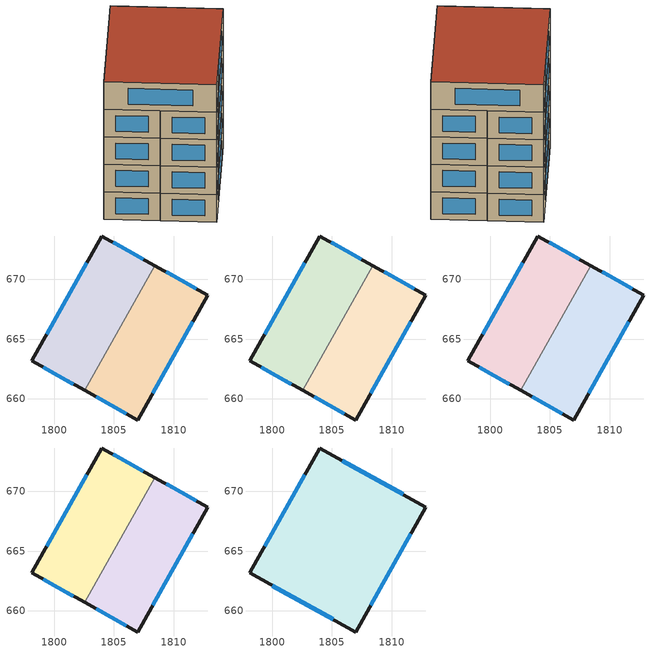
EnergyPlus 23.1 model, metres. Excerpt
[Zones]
de4753ca7baafdb6_F0_dwelling_0
 floor ground (EU_floor_Construction): 1812.87,668.7 1807.01,658.24 1802.57,660.71 1808.43,671.17 z0
 wall outside (EU_wall_Construction): 1802.57,660.71 1807.01,658.24 1812.87,668.7 1808.43,671.17 z0:3
 wall to de4753ca7baafdb6_F0_dwelling_1 (EU_wall_Construction): 1808.43,671.17 1802.57,660.71 z0:3
 window (EU_Window_Construction): 1811.92,669.23 1809.38,670.64 / 1808.27,660.48 1811.61,666.46 / 1803.52,660.18 1806.06,658.77 z0.64:2.36
de4753ca7baafdb6_F0_dwelling_1
 floor ground (EU_floor_Construction): 1808.43,671.17 1802.57,660.71 1798.13,663.18 1803.99,673.64 z0
 wall outside (EU_wall_Construction): 1808.43,671.17 1803.99,673.64 1798.13,663.18 1802.57,660.71 z0:3
 window (EU_Window_Construction): 1799.08,662.65 1801.62,661.24 / 1802.73,671.4 1799.38,665.42 / 1807.48,671.7 1804.94,673.11 z0.64:2.36
de4753ca7baafdb6_F1_dwelling_0
 floor to de4753ca7baafdb6_F0_dwelling_0 (EU_floor_Construction): 1812.87,668.7 1807.01,658.24 1802.57,660.71 1808.43,671.17 z3
 wall outside (EU_wall_Construction): 1802.57,660.71 1807.01,658.24 1812.87,668.7 1808.43,671.17 z3:6
 wall to de4753ca7baafdb6_F1_dwelling_1 (EU_wall_Construction): 1808.43,671.17 1802.57,660.71 z3:6
 window (EU_Window_Construction): 1811.92,669.23 1809.38,670.64 / 1808.27,660.48 1811.61,666.46 / 1803.52,660.18 1806.06,658.77 z3.64:5.36
de4753ca7baafdb6_F1_dwelling_1
 floor to de4753ca7baafdb6_F0_dwelling_1 (EU_floor_Construction): 1808.43,671.17 1802.57,660.71 1798.13,663.18 1803.99,673.64 z3
 wall outside (EU_wall_Construction): 1808.43,671.17 1803.99,673.64 1798.13,663.18 1802.57,660.71 z3:6
 window (EU_Window_Construction): 1799.08,662.65 1801.62,661.24 / 1802.73,671.4 1799.38,665.42 / 1807.48,671.7 1804.94,673.11 z3.64:5.36
de4753ca7baafdb6_F2_dwelling_0
 floor to de4753ca7baafdb6_F1_dwelling_0 (EU_floor_Construction): 1812.87,668.7 1807.01,658.24 1802.57,660.71 1808.43,671.17 z6
 wall outside (EU_wall_Construction): 1802.57,660.71 1807.01,658.24 1812.87,668.7 1808.43,671.17 z6:9
 wall to de4753ca7baafdb6_F2_dwelling_1 (EU_wall_Construction): 1808.43,671.17 1802.57,660.71 z6:9
 window (EU_Window_Construction): 1811.92,669.23 1809.38,670.64 / 1808.27,660.48 1811.61,666.46 / 1803.52,660.18 1806.06,658.77 z6.64:8.36
de4753ca7baafdb6_F2_dwelling_1
 floor to de4753ca7baafdb6_F1_dwelling_1 (EU_floor_Construction): 1808.43,671.17 1802.57,660.71 1798.13,663.18 1803.99,673.64 z6
 wall outside (EU_wall_Construction): 1808.43,671.17 1803.99,673.64 1798.13,663.18 1802.57,660.71 z6:9
 window (EU_Window_Construction): 1799.08,662.65 1801.62,661.24 / 1802.73,671.4 1799.38,665.42 / 1807.48,671.7 1804.94,673.11 z6.64:8.36
de4753ca7baafdb6_F3_dwelling_0
 floor to de4753ca7baafdb6_F2_dwelling_0 (EU_floor_Construction): 1812.87,668.7 1807.01,658.24 1802.57,660.71 1808.43,671.17 z9
 wall outside (EU_wall_Construction): 1802.57,660.71 1807.01,658.24 1812.87,668.7 1808.43,671.17 z9:12
 wall to de4753ca7baafdb6_F3_dwelling_1 (EU_wall_Construction): 1808.43,671.17 1802.57,660.71 z9:12
 window (EU_Window_Construction): 1811.92,669.23 1809.38,670.64 / 1808.27,660.48 1811.61,666.46 / 1803.52,660.18 1806.06,658.77 z9.64:11.36
de4753ca7baafdb6_F3_dwelling_1
 floor to de4753ca7baafdb6_F2_dwelling_1 (EU_floor_Construction): 1808.43,671.17 1802.57,660.71 1798.13,663.18 1803.99,673.64 z9
 wall outside (EU_wall_Construction): 1808.43,671.17 1803.99,673.64 1798.13,663.18 1802.57,660.71 z9:12
 window (EU_Window_Construction): 1799.08,662.65 1801.62,661.24 / 1802.73,671.4 1799.38,665.42 / 1807.48,671.7 1804.94,673.11 z9.64:11.36
de4753ca7baafdb6_F4_dwelling_0
 floor to de4753ca7baafdb6_F3_dwelling_0 (EU_floor_Construction): 1812.87,668.7 1807.01,658.24 1802.57,660.71 1808.43,671.17 z12
 floor to de4753ca7baafdb6_F3_dwelling_1 (EU_floor_Construction): 1808.43,671.17 1802.57,660.71 1798.13,663.18 1803.99,673.64 z12
 wall outside (EU_wall_Construction): 1812.87,668.7 1803.99,673.64 1798.13,663.18 1807.01,658.24 1812.87,668.7 z12:15
 window (EU_Window_Construction): 1810.97,669.75 1805.89,672.58 / 1808.27,660.48 1811.61,666.46 / 1800.03,662.12 1805.11,659.29 / 1802.73,671.4 1799.38,665.42 z12.64:14.36
 roof outside (EU_roof_Construction): 1807.01,658.24 1812.87,668.7 1803.99,673.64 1798.13,663.18 z15
[Building]
EU S2 Campaign: North Axis=0; Terrain=City; Solar Distribution=FullExterior
[Site:Location]
Yerevan-Zvartnots.Intl.AP: Latitude=40.15; Longitude=44.383; Time Zone=4; Elevation=854
[SizingPeriod:WeatherFileDays]
AnnualSizingPeriod: Begin Month=1; Begin Day of Month=1; End Month=12; End Day of Month=31; Day of Week for Start Day=Monday; Use Weather File Daylight Saving Period=No; Use Weather File Rain and Snow Indicators=No
[MATERIAL]
EU_InternalMass_Material: Roughness=MediumRough; Thickness=0.1; Conductivity=1; Density=1800; Specific Heat=900; Thermal Absorptance=0.9; Solar Absorptance=0.7; Visible Absorptance=0.7
[MATERIAL:NOMASS] Roughness=MediumRough; Thermal Absorptance=0.9; Solar Absorptance=0.7; Visible Absorptance=0.7
Name | Thermal Resistance
EU_wall_NoMass | 1.05043
EU_roof_NoMass | 1.45357
EU_floor_NoMass | 0.478065
[WINDOWMATERIAL:SIMPLEGLAZINGSYSTEM]
EU_Window_SimpleGlazing: UFactor=2.5566; Solar Heat Gain Coefficient=0.75; Visible Transmittance=0.75
[CONSTRUCTION]
EU_wall_Construction: EU_wall_NoMass
EU_roof_Construction: EU_roof_NoMass
EU_floor_Construction: EU_floor_NoMass
EU_Window_Construction: EU_Window_SimpleGlazing
EU_InternalMass_Construction: EU_InternalMass_Material
[ZONE] Type=1; Multiplier=1; Ceiling Height=autocalculate; Floor Area=autocalculate; Part of Total Floor Area=Yes
Name | Volume
de4753ca7baafdb6_F0_dwelling_0; de4753ca7baafdb6_F1_dwelling_0; de4753ca7baafdb6_F2_dwelling_0; de4753ca7baafdb6_F3_dwelling_0; de4753ca7baafdb6_F0_dwelling_1; de4753ca7baafdb6_F1_dwelling_1; de4753ca7baafdb6_F2_dwelling_1; de4753ca7baafdb6_F3_dwelling_1 | 182.781
de4753ca7baafdb6_F4_dwelling_0 | 365.562
[INTERNALMASS] Construction=EU_InternalMass_Construction
Name | Zone or ZoneList | Surface Area
de4753ca7baafdb6_F0_dwelling_0_EU_InternalMass | de4753ca7baafdb6_F0_dwelling_0 | 60.9271
de4753ca7baafdb6_F0_dwelling_1_EU_InternalMass | de4753ca7baafdb6_F0_dwelling_1 | 60.9271
de4753ca7baafdb6_F1_dwelling_0_EU_InternalMass | de4753ca7baafdb6_F1_dwelling_0 | 60.9271
de4753ca7baafdb6_F1_dwelling_1_EU_InternalMass | de4753ca7baafdb6_F1_dwelling_1 | 60.9271
de4753ca7baafdb6_F2_dwelling_0_EU_InternalMass | de4753ca7baafdb6_F2_dwelling_0 | 60.9271
de4753ca7baafdb6_F2_dwelling_1_EU_InternalMass | de4753ca7baafdb6_F2_dwelling_1 | 60.9271
de4753ca7baafdb6_F3_dwelling_0_EU_InternalMass | de4753ca7baafdb6_F3_dwelling_0 | 60.9271
de4753ca7baafdb6_F3_dwelling_1_EU_InternalMass | de4753ca7baafdb6_F3_dwelling_1 | 60.9271
de4753ca7baafdb6_F4_dwelling_0_EU_InternalMass | de4753ca7baafdb6_F4_dwelling_0 | 121.854
[OTHEREQUIPMENT] Fuel Type=Electricity; Design Level Calculation Method=Watts/Area; Power per Zone Floor Area=1; Fraction Latent=0; Fraction Radiant=0; Fraction Lost=0; Carbon Dioxide Generation Rate=0; EndUse Subcategory=EU_Step8_InternalGains
Name | Zone or ZoneList or Space or SpaceList | Schedule
EU_Step8_InternalGain_de4753ca7baafdb6_F0_dwelling_0_f000 | de4753ca7baafdb6_F0_dwelling_0 | EU_Step8_GainSchedule_de4753ca7baafdb6_F0_dwelling_0_f000
EU_Step8_InternalGain_de4753ca7baafdb6_F0_dwelling_1_f000 | de4753ca7baafdb6_F0_dwelling_1 | EU_Step8_GainSchedule_de4753ca7baafdb6_F0_dwelling_1_f000
EU_Step8_InternalGain_de4753ca7baafdb6_F1_dwelling_0_f000 | de4753ca7baafdb6_F1_dwelling_0 | EU_Step8_GainSchedule_de4753ca7baafdb6_F1_dwelling_0_f000
EU_Step8_InternalGain_de4753ca7baafdb6_F1_dwelling_1_f000 | de4753ca7baafdb6_F1_dwelling_1 | EU_Step8_GainSchedule_de4753ca7baafdb6_F1_dwelling_1_f000
EU_Step8_InternalGain_de4753ca7baafdb6_F2_dwelling_0_f000 | de4753ca7baafdb6_F2_dwelling_0 | EU_Step8_GainSchedule_de4753ca7baafdb6_F2_dwelling_0_f000
EU_Step8_InternalGain_de4753ca7baafdb6_F2_dwelling_1_f000 | de4753ca7baafdb6_F2_dwelling_1 | EU_Step8_GainSchedule_de4753ca7baafdb6_F2_dwelling_1_f000
EU_Step8_InternalGain_de4753ca7baafdb6_F3_dwelling_0_f000 | de4753ca7baafdb6_F3_dwelling_0 | EU_Step8_GainSchedule_de4753ca7baafdb6_F3_dwelling_0_f000
EU_Step8_InternalGain_de4753ca7baafdb6_F3_dwelling_1_f000 | de4753ca7baafdb6_F3_dwelling_1 | EU_Step8_GainSchedule_de4753ca7baafdb6_F3_dwelling_1_f000
EU_Step8_InternalGain_de4753ca7baafdb6_F4_dwelling_0_f000 | de4753ca7baafdb6_F4_dwelling_0 | EU_Step8_GainSchedule_de4753ca7baafdb6_F4_dwelling_0_f000
[ZONEVENTILATION:DESIGNFLOWRATE] Schedule=EU_AlwaysOn; Design Flow Rate Calculation Method=AirChanges/Hour; Air Changes per Hour=0.557805; Ventilation Type=Natural; Fan Pressure Rise=0; Fan Total Efficiency=1; Constant Term Coefficient=1; Temperature Term Coefficient=0; Velocity Term Coefficient=0; Velocity Squared Term Coefficient=0; Minimum Indoor Temperature=-100; Maximum Indoor Temperature=100; Delta Temperature=-100; Minimum Outdoor Temperature=-100; Maximum Outdoor Temperature=100; Maximum Wind Speed=40
Name | Zone or ZoneList or Space or SpaceList
EU_ConstantAir_de4753ca7baafdb6_F0_dwelling_0 | de4753ca7baafdb6_F0_dwelling_0
EU_ConstantAir_de4753ca7baafdb6_F0_dwelling_1 | de4753ca7baafdb6_F0_dwelling_1
EU_ConstantAir_de4753ca7baafdb6_F1_dwelling_0 | de4753ca7baafdb6_F1_dwelling_0
EU_ConstantAir_de4753ca7baafdb6_F1_dwelling_1 | de4753ca7baafdb6_F1_dwelling_1
EU_ConstantAir_de4753ca7baafdb6_F2_dwelling_0 | de4753ca7baafdb6_F2_dwelling_0
EU_ConstantAir_de4753ca7baafdb6_F2_dwelling_1 | de4753ca7baafdb6_F2_dwelling_1
EU_ConstantAir_de4753ca7baafdb6_F3_dwelling_0 | de4753ca7baafdb6_F3_dwelling_0
EU_ConstantAir_de4753ca7baafdb6_F3_dwelling_1 | de4753ca7baafdb6_F3_dwelling_1
EU_ConstantAir_de4753ca7baafdb6_F4_dwelling_0 | de4753ca7baafdb6_F4_dwelling_0
[HVACTEMPLATE:THERMOSTAT] Constant Heating Setpoint=20; Constant Cooling Setpoint=50
EU_HeatOnly_de4753ca7baafdb6_F0_dwelling_0; EU_HeatOnly_de4753ca7baafdb6_F0_dwelling_1; EU_HeatOnly_de4753ca7baafdb6_F1_dwelling_0; EU_HeatOnly_de4753ca7baafdb6_F1_dwelling_1; EU_HeatOnly_de4753ca7baafdb6_F2_dwelling_0; EU_HeatOnly_de4753ca7baafdb6_F2_dwelling_1; EU_HeatOnly_de4753ca7baafdb6_F3_dwelling_0; EU_HeatOnly_de4753ca7baafdb6_F3_dwelling_1; EU_HeatOnly_de4753ca7baafdb6_F4_dwelling_0
[HVACTEMPLATE:ZONE:IDEALLOADSAIRSYSTEM] System Availability Schedule=EU_AlwaysOn; Maximum Heating Supply Air Temperature=50; Minimum Cooling Supply Air Temperature=13; Maximum Heating Supply Air Humidity Ratio=0.0156; Minimum Cooling Supply Air Humidity Ratio=0.0077; Heating Limit=NoLimit; Cooling Limit=NoLimit; Heating Availability Schedule=EU_AlwaysOn; Cooling Availability Schedule=EU_CoolingOff; Dehumidification Control Type=ConstantSensibleHeatRatio; Cooling Sensible Heat Ratio=0.7; Dehumidification Setpoint=60; Humidification Control Type=None; Humidification Setpoint=30; Outdoor Air Method=None; Outdoor Air Flow Rate per Person=0.00944; Outdoor Air Flow Rate per Zone Floor Area=0; Outdoor Air Flow Rate per Zone=0; Demand Controlled Ventilation Type=None; Outdoor Air Economizer Type=NoEconomizer; Heat Recovery Type=None; Sensible Heat Recovery Effectiveness=0.7; Latent Heat Recovery Effectiveness=0.65
Name | Template Thermostat
de4753ca7baafdb6_F0_dwelling_0 | EU_HeatOnly_de4753ca7baafdb6_F0_dwelling_0
de4753ca7baafdb6_F0_dwelling_1 | EU_HeatOnly_de4753ca7baafdb6_F0_dwelling_1
de4753ca7baafdb6_F1_dwelling_0 | EU_HeatOnly_de4753ca7baafdb6_F1_dwelling_0
de4753ca7baafdb6_F1_dwelling_1 | EU_HeatOnly_de4753ca7baafdb6_F1_dwelling_1
de4753ca7baafdb6_F2_dwelling_0 | EU_HeatOnly_de4753ca7baafdb6_F2_dwelling_0
de4753ca7baafdb6_F2_dwelling_1 | EU_HeatOnly_de4753ca7baafdb6_F2_dwelling_1
de4753ca7baafdb6_F3_dwelling_0 | EU_HeatOnly_de4753ca7baafdb6_F3_dwelling_0
de4753ca7baafdb6_F3_dwelling_1 | EU_HeatOnly_de4753ca7baafdb6_F3_dwelling_1
de4753ca7baafdb6_F4_dwelling_0 | EU_HeatOnly_de4753ca7baafdb6_F4_dwelling_0
[SIZING:ZONE] Zone Cooling Design Supply Air Temperature Input Method=SupplyAirTemperature; Zone Cooling Design Supply Air Temperature=13; Zone Heating Design Supply Air Temperature Input Method=SupplyAirTemperature; Zone Heating Design Supply Air Temperature=50; Zone Cooling Design Supply Air Humidity Ratio=0.008; Zone Heating Design Supply Air Humidity Ratio=0.008; Cooling Design Air Flow Method=DesignDay; Cooling Design Air Flow Rate=0; Cooling Minimum Air Flow per Zone Floor Area=0.000762; Cooling Minimum Air Flow=0; Cooling Minimum Air Flow Fraction=0.2; Heating Design Air Flow Method=DesignDay; Heating Design Air Flow Rate=0; Heating Maximum Air Flow per Zone Floor Area=0.002032; Heating Maximum Air Flow=0.141576; Heating Maximum Air Flow Fraction=0.3; Account for Dedicated Outdoor Air System=No; Dedicated Outdoor Air System Control Strategy=NeutralSupplyAir; Dedicated Outdoor Air Low Setpoint Temperature for Design=autosize; Dedicated Outdoor Air High Setpoint Temperature for Design=autosize; Zone Load Sizing Method=Sensible Load Only No Latent Load; Zone Latent Cooling Design Supply Air Humidity Ratio Input Method=HumidityRatioDifference; Zone Cooling Design Supply Air Humidity Ratio Difference=0.005; Zone Latent Heating Design Supply Air Humidity Ratio Input Method=HumidityRatioDifference; Zone Humidification Design Supply Air Humidity Ratio Difference=0.005
de4753ca7baafdb6_F0_dwelling_0; de4753ca7baafdb6_F0_dwelling_1; de4753ca7baafdb6_F1_dwelling_0; de4753ca7baafdb6_F1_dwelling_1; de4753ca7baafdb6_F2_dwelling_0; de4753ca7baafdb6_F2_dwelling_1; de4753ca7baafdb6_F3_dwelling_0; de4753ca7baafdb6_F3_dwelling_1; de4753ca7baafdb6_F4_dwelling_0
[SCHEDULE:CONSTANT]
Name | Hourly Value
EU_AlwaysOn | 1
EU_CoolingOff | 0
[SCHEDULE:FILE] Column Number=1; Rows to Skip at Top=0; Number of Hours of Data=8760; Column Separator=Comma; Interpolate to Timestep=No; Minutes per Item=60; Adjust Schedule for Daylight Savings=Yes
Name | File
EU_Step8_GainSchedule_de4753ca7baafdb6_F0_dwelling_0_f000 | ../../schedules/de4753ca7baafdb6/de4753ca7baafdb6_F0_dwelling_0_f000_gain.csv
EU_Step8_GainSchedule_de4753ca7baafdb6_F0_dwelling_1_f000 | ../../schedules/de4753ca7baafdb6/de4753ca7baafdb6_F0_dwelling_1_f000_gain.csv
EU_Step8_GainSchedule_de4753ca7baafdb6_F1_dwelling_0_f000 | ../../schedules/de4753ca7baafdb6/de4753ca7baafdb6_F1_dwelling_0_f000_gain.csv
EU_Step8_GainSchedule_de4753ca7baafdb6_F1_dwelling_1_f000 | ../../schedules/de4753ca7baafdb6/de4753ca7baafdb6_F1_dwelling_1_f000_gain.csv
EU_Step8_GainSchedule_de4753ca7baafdb6_F2_dwelling_0_f000 | ../../schedules/de4753ca7baafdb6/de4753ca7baafdb6_F2_dwelling_0_f000_gain.csv
EU_Step8_GainSchedule_de4753ca7baafdb6_F2_dwelling_1_f000 | ../../schedules/de4753ca7baafdb6/de4753ca7baafdb6_F2_dwelling_1_f000_gain.csv
EU_Step8_GainSchedule_de4753ca7baafdb6_F3_dwelling_0_f000 | ../../schedules/de4753ca7baafdb6/de4753ca7baafdb6_F3_dwelling_0_f000_gain.csv
EU_Step8_GainSchedule_de4753ca7baafdb6_F3_dwelling_1_f000 | ../../schedules/de4753ca7baafdb6/de4753ca7baafdb6_F3_dwelling_1_f000_gain.csv
EU_Step8_GainSchedule_de4753ca7baafdb6_F4_dwelling_0_f000 | ../../schedules/de4753ca7baafdb6/de4753ca7baafdb6_F4_dwelling_0_f000_gain.csv
